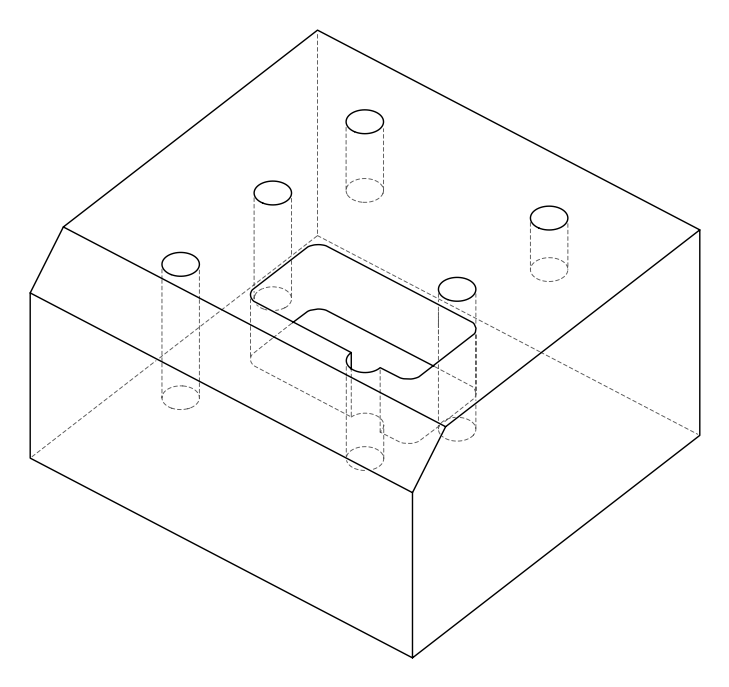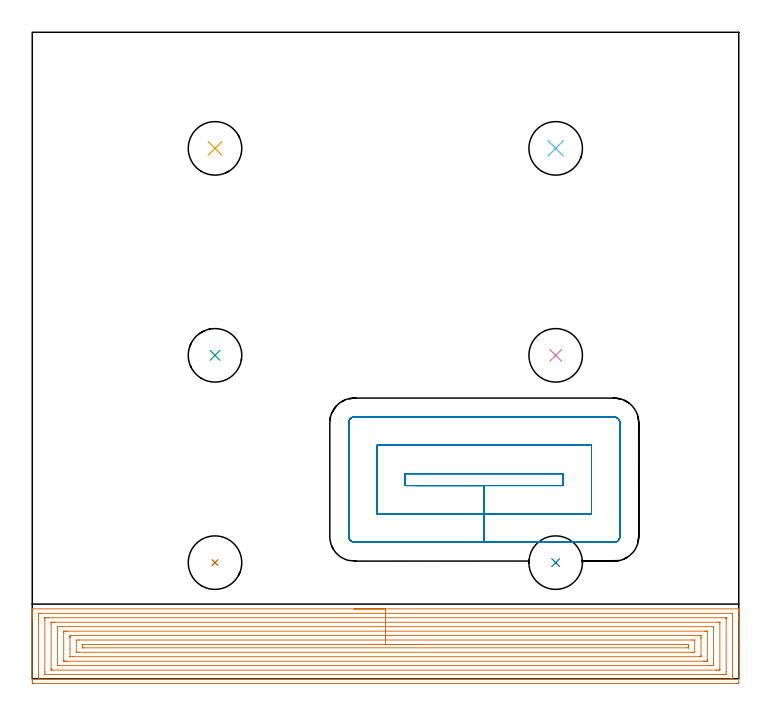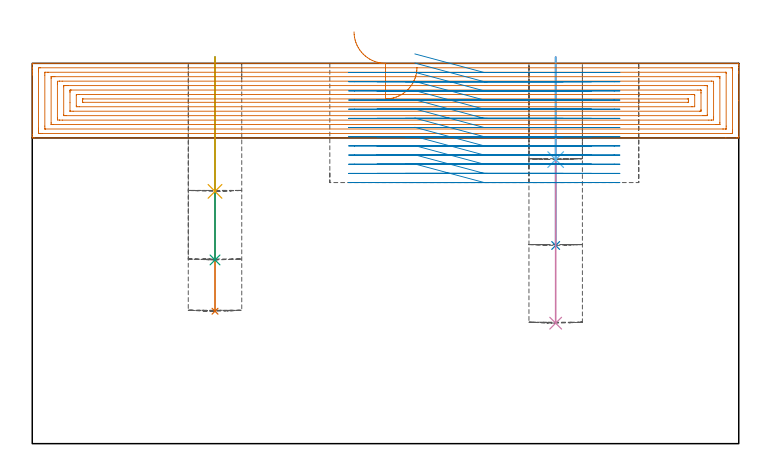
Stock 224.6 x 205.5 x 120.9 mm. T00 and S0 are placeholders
(PLAN: 8 operations, 2 tool changes, 33.6 min)
(1 INDEXABLE_INSERT_DRILL_BLIND_HOLE_FROM_SOLID | STEP1POCKET | NXT0302_005 | 0.32 min | 17828 mm3)
(2 INDEXABLE_INSERT_DRILL_BLIND_HOLE_FROM_SOLID_1 | STEP1POCKET_1 | NXT0302_005 | 0.24 min | 13087 mm3)
(3 INDEXABLE_INSERT_DRILL_BLIND_HOLE_FROM_SOLID_2 | STEP1POCKET_2 | NXT0302_005 | 0.26 min | 14131 mm3)
(4 INDEXABLE_INSERT_DRILL_BLIND_HOLE_FROM_SOLID_3 | STEP1POCKET_3 | NXT0302_005 | 0.34 min | 18690 mm3)
(5 INDEXABLE_INSERT_DRILL_BLIND_HOLE_FROM_SOLID_4 | STEP1POCKET_4 | NXT0302_005 | 0.17 min | 9184 mm3)
(6 INDEXABLE_INSERT_DRILL_BLIND_HOLE_FROM_SOLID_5 | STEP1POCKET_5 | NXT0302_005 | 0.13 min | 6897 mm3)
(7 AREA_MILL | FG_CHAMFER_SURFACE | UGT0205_001 | 16.47 min | 63078 mm3)
(8 MILL_RECTANGULAR_POCKET | POCKET_RECTANGULAR_STRAIGHT | NXT0201_011 | Follow Part, ap 3, ae 75% | 15.68 min | 186860 mm3)
(TOOL NXT0302_005 | Index. Insert Drill 17mm [880-D1700L20-05] | D17 PA176 FL85 Z2)
(TOOL UGT0205_001 | Chamfer Mill 20 x 3 x 45 deg. | D20 FL50 Z2)
(TOOL NXT0201_011 | ENDMILL 12mm [2P460-1200-NA 1630] | D12 FL38 Z6)
(OP 1 INDEXABLE_INSERT_DRILL_BLIND_HOLE_FROM_SOLID)
G17 G21 G94 G90
T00 M6
G54
G17 G0 G90 X58.1 Y36.9 S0 M3
G43 Z130.9 H1
G94 G81 G98 Z42.1 F250. R122.9
G80
M5
M2
(OP 2 INDEXABLE_INSERT_DRILL_BLIND_HOLE_FROM_SOLID_1)
G17 G21 G94 G90
T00 M6
G54
G17 G0 G90 X166.4 Y36.9 S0 M3
G43 Z130.9 H1
G94 G81 G98 Z63. F250. R122.9
G80
M5
M2
(OP 3 INDEXABLE_INSERT_DRILL_BLIND_HOLE_FROM_SOLID_2)
G17 G21 G94 G90
T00 M6
G54
G17 G0 G90 X58.1 Y102.8 S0 M3
G43 Z130.9 H1
G94 G81 G98 Z58.4 F250. R122.9
G80
M5
M2
(OP 4 INDEXABLE_INSERT_DRILL_BLIND_HOLE_FROM_SOLID_3)
G17 G21 G94 G90
T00 M6
G54
G17 G0 G90 X166.4 Y102.8 S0 M3
G43 Z130.9 H1
G94 G81 G98 Z38.3 F250. R122.9
G80
M5
M2
(OP 5 INDEXABLE_INSERT_DRILL_BLIND_HOLE_FROM_SOLID_4)
G17 G21 G94 G90
T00 M6
G54
G17 G0 G90 X58.1 Y168.6 S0 M3
G43 Z130.9 H1
G94 G81 G98 Z80.2 F250. R122.9
G80
M5
M2
(OP 6 INDEXABLE_INSERT_DRILL_BLIND_HOLE_FROM_SOLID_5)
G17 G21 G94 G90
T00 M6
G54
G17 G0 G90 X166.4 Y168.6 S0 M3
G43 Z130.9 H1
G94 G81 G98 Z90.3 F250. R122.9
G80
M5
M2
(OP 7 AREA_MILL)
G17 G21 G94 G90
T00 M6
G54
G17 G0 G90 X102.3 Y22.2 S1061 M3
G43 Z130.9 H0
G94 G1 X102.338 Z130.028 F250.
X102.452 Z129.163
X102.641 Z128.312
X102.903 Z127.48
X103.237 Z126.674
X103.64 Z125.9
X104.108 Z125.164
X104.64 Z124.472
X105.229 Z123.829
X105.872 Z123.239
X106.564 Z122.708
X107.3 Z122.24
X108.074 Z121.837
X108.88 Z121.503
X109.712 Z121.241
X110.564 Z121.052
X111.428 Z120.938
X112.3 Z120.9
X224.427
X224.59 Y22.193 Z120.893
X224.6 Y21.875 Z120.575
Y21.58 Z120.28
Y20.901 Z119.595
Y19.682 Z118.378
Y19.142 Z117.836
Y10.332 Z109.03
Y-1.08 Z97.618
X224.598 Y-1.352 Z97.346
X224.59 Y-1.492 Z97.206
X224.448 Y-1.499 Z97.199
X223.981 Y-1.5 Z97.2
X220.497
X0.619
X0.196 Y-1.496 Z97.202
X0.01 Y-1.492 Z97.205
X0.005 Y-1.08 Z97.618
X0. Y-0.47 Z98.227
Y18.533 Z117.228
Y19.142 Z117.836
Y19.682 Z118.378
Y20.021 Z118.717
Y20.561 Z119.257
Y20.901 Z119.595
Y21.876 Z120.575
X0.01 Y22.193 Z120.893
X0.173 Y22.2 Z120.9
X112.3
Y20.786 Z119.486
X222.194 Y20.785 Z119.485
X222.311
X222.557 Y20.78 Z119.48
X222.582 Y20.779 Z119.479
X222.59 Y20.767 Z119.467
X222.596 Y20.734 Z119.434
X222.598 Y20.702 Z119.402
X222.6 Y20.501 Z119.201
Y20.021 Z118.721
Y1.158 Z99.858
X222.597 Y0.679 Z99.379
X222.591 Y0.287 Z98.987
X222.572 Y-0.079 Z98.621
X222.194 Y-0.084 Z98.616
X222.076 Y-0.085 Z98.615
X3.183
X2.406 Y-0.081 Z98.619
X2.028 Y-0.079 Z98.621
X2.009 Y0.287 Z98.987
X2.003 Y0.679 Z99.379
X2. Y1.078 Z99.778
Y1.558 Z100.258
Y19.542 Z118.242
X2.003 Y20.021 Z118.721
X2.009 Y20.413 Z119.113
X2.028 Y20.779 Z119.479
X2.406 Y20.784 Z119.484
X2.524 Y20.785 Z119.485
X112.3 Y20.786 Z119.486
Y19.371 Z118.071
X220.407
X220.484 Y19.37 Z118.07
X220.546 Y19.367 Z118.067
X220.58 Y19.365 Z118.065
X220.59 Y19.331 Z118.031
X220.595 Y19.142 Z117.842
X220.599 Y18.953 Z117.653
X220.6 Y2.247 Z100.947
X220.598 Y1.558 Z100.258
X220.596 Y1.372 Z100.072
X220.591 Y1.344 Z100.044
X220.577 Y1.335 Z100.035
X220.523 Y1.333 Z100.033
X220.407 Y1.331 Z100.031
X219.746 Y1.329 Z100.029
X219.513 Y1.328 Z100.028
X4.193 Y1.329 Z100.029
X4.116 Y1.33 Z100.03
X4.054 Y1.332 Z100.032
X4.02 Y1.335 Z100.035
X4.01 Y1.369 Z100.069
X4.007 Y1.558 Z100.258
X4. Y2.247 Z100.947
Y18.453 Z117.153
X4.002 Y19.142 Z117.842
X4.004 Y19.328 Z118.028
X4.009 Y19.356 Z118.056
X4.023 Y19.365 Z118.065
X4.077 Y19.367 Z118.067
X4.193 Y19.369 Z118.069
X4.854 Y19.371 Z118.071
X5.087
X112.3
Y17.957 Z116.657
X217.727
X218.308 Y17.956 Z116.656
X218.503 Y17.953 Z116.653
X218.571 Y17.95 Z116.65
X218.59 Y17.943 Z116.643
X218.593 Y17.92 Z116.62
X218.596 Y17.813 Z116.513
X218.599 Y17.384 Z116.084
X218.6 Y3.316 Z102.016
X218.596 Y2.886 Z101.586
X218.593 Y2.779 Z101.479
X218.591 Y2.757 Z101.457
X218.571 Y2.75 Z101.45
X218.503 Y2.747 Z101.447
X218.308 Y2.744 Z101.444
X217.727 Y2.743 Z101.443
X217.416
X6.563
X6.138 Y2.745 Z101.445
X6.052 Y2.747 Z101.447
X6.019 Y2.749 Z101.449
X6.01 Y2.784 Z101.484
X6.007 Y2.886 Z101.586
X6. Y3.296 Z101.996
X6.001 Y17.384 Z116.084
X6.004 Y17.813 Z116.513
X6.007 Y17.92 Z116.62
X6.01 Y17.943 Z116.643
X6.029 Y17.95 Z116.65
X6.097 Y17.953 Z116.653
X6.292 Y17.956 Z116.656
X6.873 Y17.957 Z116.657
X7.184
X112.3
Y16.543 Z115.243
X215.94 Y16.542 Z115.242
X215.977 Y16.541 Z115.241
X216.59 Y16.504 Z115.204
X216.599 Y15.856 Z114.556
X216.6 Y5.075 Z103.775
X216.597 Y4.428 Z103.128
X216.59 Y4.195 Z102.895
X215.977 Y4.159 Z102.859
X215.94 Y4.158 Z102.858
X215.085 Y4.157 Z102.857
X9.593
X8.698 Y4.158 Z102.858
X8.66 Y4.159 Z102.859
X8.01 Y4.195 Z102.895
X8.001 Y4.844 Z103.544
X8. Y15.625 Z114.325
X8.003 Y16.272 Z114.972
X8.01 Y16.504 Z115.204
X8.623 Y16.541 Z115.241
X8.66 Y16.542 Z115.242
X9.515 Y16.543 Z115.243
X112.3
Y15.129 Z113.829
X213.764
X214.153 Y15.127 Z113.827
X214.541 Y15.123 Z113.823
X214.585 Y15.122 Z113.822
X214.59 Y15.088 Z113.788
X214.596 Y15.01 Z113.71
X214.599 Y14.893 Z113.593
Y5.954 Z104.654
X214.597 Y5.734 Z104.434
X214.592 Y5.624 Z104.324
X214.588 Y5.578 Z104.278
X214.537 Y5.575 Z104.275
X214.153 Y5.572 Z104.272
X213.648 Y5.571 Z104.271
X213.259
X10.836
X10.447 Y5.573 Z104.273
X10.059 Y5.576 Z104.276
X10.015 Y5.578 Z104.278
X10.01 Y5.612 Z104.312
X10.004 Y5.69 Z104.39
X10.001 Y5.807 Z104.507
Y14.746 Z113.446
X10.003 Y14.966 Z113.666
X10.008 Y15.076 Z113.776
X10.012 Y15.122 Z113.822
X10.063 Y15.124 Z113.824
X10.447 Y15.127 Z113.827
X10.952 Y15.129 Z113.829
X11.341
X112.3
Y13.715 Z112.415
X211.627 Y13.714 Z112.414
X212.366 Y13.71 Z112.41
X212.528 Y13.708 Z112.408
X212.591 Y13.699 Z112.399
X212.594 Y13.686 Z112.386
X212.598 Y13.638 Z112.338
X212.6 Y12.988 Z111.688
Y12.757 Z111.457
Y7.482 Z106.182
X212.597 Y7.252 Z105.952
X212.592 Y7.098 Z105.798
X212.587 Y6.992 Z105.692
X212.55 Y6.99 Z105.69
X212.366 Y6.987 Z105.687
X212.211 Y6.986 Z105.686
X12.973
X12.234 Y6.99 Z105.69
X12.072 Y6.992 Z105.692
X12.009 Y7. Z105.7
X12.006 Y7.014 Z105.714
X12.002 Y7.062 Z105.762
X12. Y9.701 Z108.401
Y12.988 Z111.688
Y13.218 Z111.918
X12.003 Y13.448 Z112.148
X12.008 Y13.602 Z112.302
X12.013 Y13.708 Z112.408
X12.05 Y13.709 Z112.409
X12.234 Y13.713 Z112.413
X12.389 Y13.714 Z112.414
X112.3 Y13.715 Z112.415
Y12.3 Z111.
X209.686
X210.388 Y12.296 Z110.996
X210.579 Y12.293 Z110.993
X210.598 Y12.108 Z110.808
X210.599 Y12.088 Z110.788
Y8.572 Z107.272
X210.579 Y8.407 Z107.107
X209.879 Y8.401 Z107.101
X209.686 Y8.4 Z107.1
X14.914
X14.212 Y8.403 Z107.103
X14.021 Y8.407 Z107.107
X14.002 Y8.592 Z107.292
X14.001 Y8.612 Z107.312
Y12.128 Z110.828
X14.021 Y12.293 Z110.993
X14.721 Y12.299 Z110.999
X14.914 Y12.3 Z111.
X112.3
Y10.886 Z109.586
X208.248 Y10.885 Z109.585
X208.547 Y10.882 Z109.582
X208.578 Y10.879 Z109.579
X208.59 Y10.876 Z109.576
X208.592 Y10.854 Z109.554
X208.597 Y10.749 Z109.449
X208.6 Y10.539 Z109.239
X208.599 Y10.35 Z109.05
X208.595 Y10.005 Z108.705
X208.59 Y9.833 Z108.533
X208.587 Y9.82 Z108.52
X208.568 Y9.818 Z108.518
X208.521 Y9.815 Z108.515
X208.443 Y9.814 Z108.514
X16.352 Y9.815 Z108.515
X16.053 Y9.818 Z108.518
X16.022 Y9.82 Z108.52
X16.01 Y9.824 Z108.524
X16.008 Y9.846 Z108.546
X16.003 Y9.95 Z108.65
X16. Y10.161 Z108.861
X16.001 Y10.35 Z109.05
X16.005 Y10.695 Z109.395
X16.01 Y10.867 Z109.567
X16.013 Y10.88 Z109.58
X16.032 Y10.882 Z109.582
X16.079 Y10.884 Z109.584
X16.157 Y10.886 Z109.586
X112.3
X113.172 Z109.624
X114.036 Z109.738
X114.888 Z109.927
X115.72 Z110.189
X116.526 Z110.523
X117.3 Z110.926
X118.036 Z111.395
X118.728 Z111.926
X119.371 Z112.515
X119.96 Z113.158
X120.492 Z113.85
X120.96 Z114.586
X121.363 Z115.36
X121.697 Z116.166
X121.959 Z116.998
X122.148 Z117.85
X122.262 Z118.715
X122.3 Z119.586
G0 Z130.9
M5
M2
(OP 8 MILL_RECTANGULAR_POCKET)
G17 G21 G94 G90
T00 M6
G54
G17 G0 G90 X121.624 Y61.4 S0 M3
G43 Z130.9 H1
Z123.9
G94 G1 X143.7 Z117.985 F250.
X157.815 F500.
X168.8
Y65.2
X118.6
Y61.4
X143.7
Y52.4
X177.8
Y74.2
X109.6
Y52.4
X143.7
Y43.4
X185.
G3 X186.8 Y45.2 R1.8
G1 Y81.4
G3 X185. Y83.2 R1.8
G1 X102.4
G3 X100.6 Y81.4 R1.8
G1 Y45.2
G3 X102.4 Y43.4 R1.8
G1 X143.7
X144.7
G0 X121.624 Y61.4 Z120.985
G1 X143.7 Z115.069 F250.
X157.815 F500.
X168.8
Y65.2
X118.6
Y61.4
X143.7
Y52.4
X177.8
Y74.2
X109.6
Y52.4
X143.7
Y43.4
X185.
G3 X186.8 Y45.2 R1.8
G1 Y81.4
G3 X185. Y83.2 R1.8
G1 X102.4
G3 X100.6 Y81.4 R1.8
G1 Y45.2
G3 X102.4 Y43.4 R1.8
G1 X143.7
X144.7
G0 X121.624 Y61.4 Z118.069
G1 X143.7 Z112.154 F250.
X157.815 F500.
X168.8
Y65.2
X118.6
Y61.4
X143.7
Y52.4
X177.8
Y74.2
X109.6
Y52.4
X143.7
Y43.4
X185.
G3 X186.8 Y45.2 R1.8
G1 Y81.4
G3 X185. Y83.2 R1.8
G1 X102.4
G3 X100.6 Y81.4 R1.8
G1 Y45.2
G3 X102.4 Y43.4 R1.8
G1 X143.7
X144.7
G0 X121.624 Y61.4 Z115.154
G1 X143.7 Z109.238 F250.
X157.815 F500.
X168.8
Y65.2
X118.6
Y61.4
X143.7
Y52.4
X177.8
Y74.2
X109.6
Y52.4
X143.7
Y43.4
X185.
G3 X186.8 Y45.2 R1.8
G1 Y81.4
G3 X185. Y83.2 R1.8
G1 X102.4
G3 X100.6 Y81.4 R1.8
G1 Y45.2
G3 X102.4 Y43.4 R1.8
G1 X143.7
X144.7
G0 X121.624 Y61.4 Z112.238
G1 X143.7 Z106.323 F250.
X157.815 F500.
X168.8
Y65.2
X118.6
Y61.4
X143.7
Y52.4
X177.8
Y74.2
X109.6
Y52.4
X143.7
Y43.4
X185.
G3 X186.8 Y45.2 R1.8
G1 Y81.4
G3 X185. Y83.2 R1.8
G1 X102.4
G3 X100.6 Y81.4 R1.8
G1 Y45.2
G3 X102.4 Y43.4 R1.8
G1 X143.7
X144.7
G0 X121.624 Y61.4 Z109.323
G1 X143.7 Z103.408 F250.
X157.815 F500.
X168.8
Y65.2
X118.6
Y61.4
X143.7
Y52.4
X177.8
Y74.2
X109.6
Y52.4
X143.7
Y43.4
X185.
G3 X186.8 Y45.2 R1.8
G1 Y81.4
G3 X185. Y83.2 R1.8
G1 X102.4
G3 X100.6 Y81.4 R1.8
G1 Y45.2
G3 X102.4 Y43.4 R1.8
G1 X143.7
X144.7
G0 X121.624 Y61.4 Z106.408
G1 X143.7 Z100.492 F250.
X157.815 F500.
X168.8
Y65.2
X118.6
Y61.4
X143.7
Y52.4
X177.8
Y74.2
X109.6
Y52.4
X143.7
Y43.4
X185.
G3 X186.8 Y45.2 R1.8
G1 Y81.4
G3 X185. Y83.2 R1.8
G1 X102.4
G3 X100.6 Y81.4 R1.8
G1 Y45.2
G3 X102.4 Y43.4 R1.8
G1 X143.7
X144.7
G0 X121.624 Y61.4 Z103.492
G1 X143.7 Z97.577 F250.
X157.815 F500.
X168.8
Y65.2
X118.6
Y61.4
X143.7
Y52.4
X177.8
Y74.2
X109.6
Y52.4
X143.7
Y43.4
X185.
G3 X186.8 Y45.2 R1.8
G1 Y81.4
G3 X185. Y83.2 R1.8
G1 X102.4
G3 X100.6 Y81.4 R1.8
G1 Y45.2
G3 X102.4 Y43.4 R1.8
G1 X143.7
X144.7
G0 X121.624 Y61.4 Z100.577
G1 X143.7 Z94.662 F250.
X157.815 F500.
X168.8
Y65.2
X118.6
Y61.4
X143.7
Y52.4
X177.8
Y74.2
X109.6
Y52.4
X143.7
Y43.4
X185.
G3 X186.8 Y45.2 R1.8
G1 Y81.4
G3 X185. Y83.2 R1.8
G1 X102.4
G3 X100.6 Y81.4 R1.8
G1 Y45.2
G3 X102.4 Y43.4 R1.8
G1 X143.7
X144.7
G0 X121.624 Y61.4 Z97.662
G1 X143.7 Z91.746 F250.
X157.815 F500.
X168.8
Y65.2
X118.6
Y61.4
X143.7
Y52.4
X177.8
Y74.2
X109.6
Y52.4
X143.7
Y43.4
X185.
G3 X186.8 Y45.2 R1.8
G1 Y81.4
G3 X185. Y83.2 R1.8
G1 X102.4
G3 X100.6 Y81.4 R1.8
G1 Y45.2
G3 X102.4 Y43.4 R1.8
G1 X143.7
X144.7
G0 X121.624 Y61.4 Z94.746
G1 X143.7 Z88.831 F250.
X157.815 F500.
X168.8
Y65.2
X118.6
Y61.4
X143.7
Y52.4
X177.8
Y74.2
X109.6
Y52.4
X143.7
Y43.4
X185.
G3 X186.8 Y45.2 R1.8
G1 Y81.4
G3 X185. Y83.2 R1.8
G1 X102.4
G3 X100.6 Y81.4 R1.8
G1 Y45.2
G3 X102.4 Y43.4 R1.8
G1 X143.7
X144.7
G0 X121.624 Y61.4 Z91.831
G1 X143.7 Z85.915 F250.
X157.815 F500.
X168.8
Y65.2
X118.6
Y61.4
X143.7
Y52.4
X177.8
Y74.2
X109.6
Y52.4
X143.7
Y43.4
X185.
G3 X186.8 Y45.2 R1.8
G1 Y81.4
G3 X185. Y83.2 R1.8
G1 X102.4
G3 X100.6 Y81.4 R1.8
G1 Y45.2
G3 X102.4 Y43.4 R1.8
G1 X143.7
X144.7
G0 X121.624 Y61.4 Z88.915
G1 X143.7 Z83. F250.
X157.815 F500.
X168.8
Y65.2
X118.6
Y61.4
X143.7
Y52.4
X177.8
Y74.2
X109.6
Y52.4
X143.7
Y43.4
X185.
G3 X186.8 Y45.2 R1.8
G1 Y81.4
G3 X185. Y83.2 R1.8
G1 X102.4
G3 X100.6 Y81.4 R1.8
G1 Y45.2
G3 X102.4 Y43.4 R1.8
G1 X143.7
X144.7
G0 Z130.9
M5
M2
